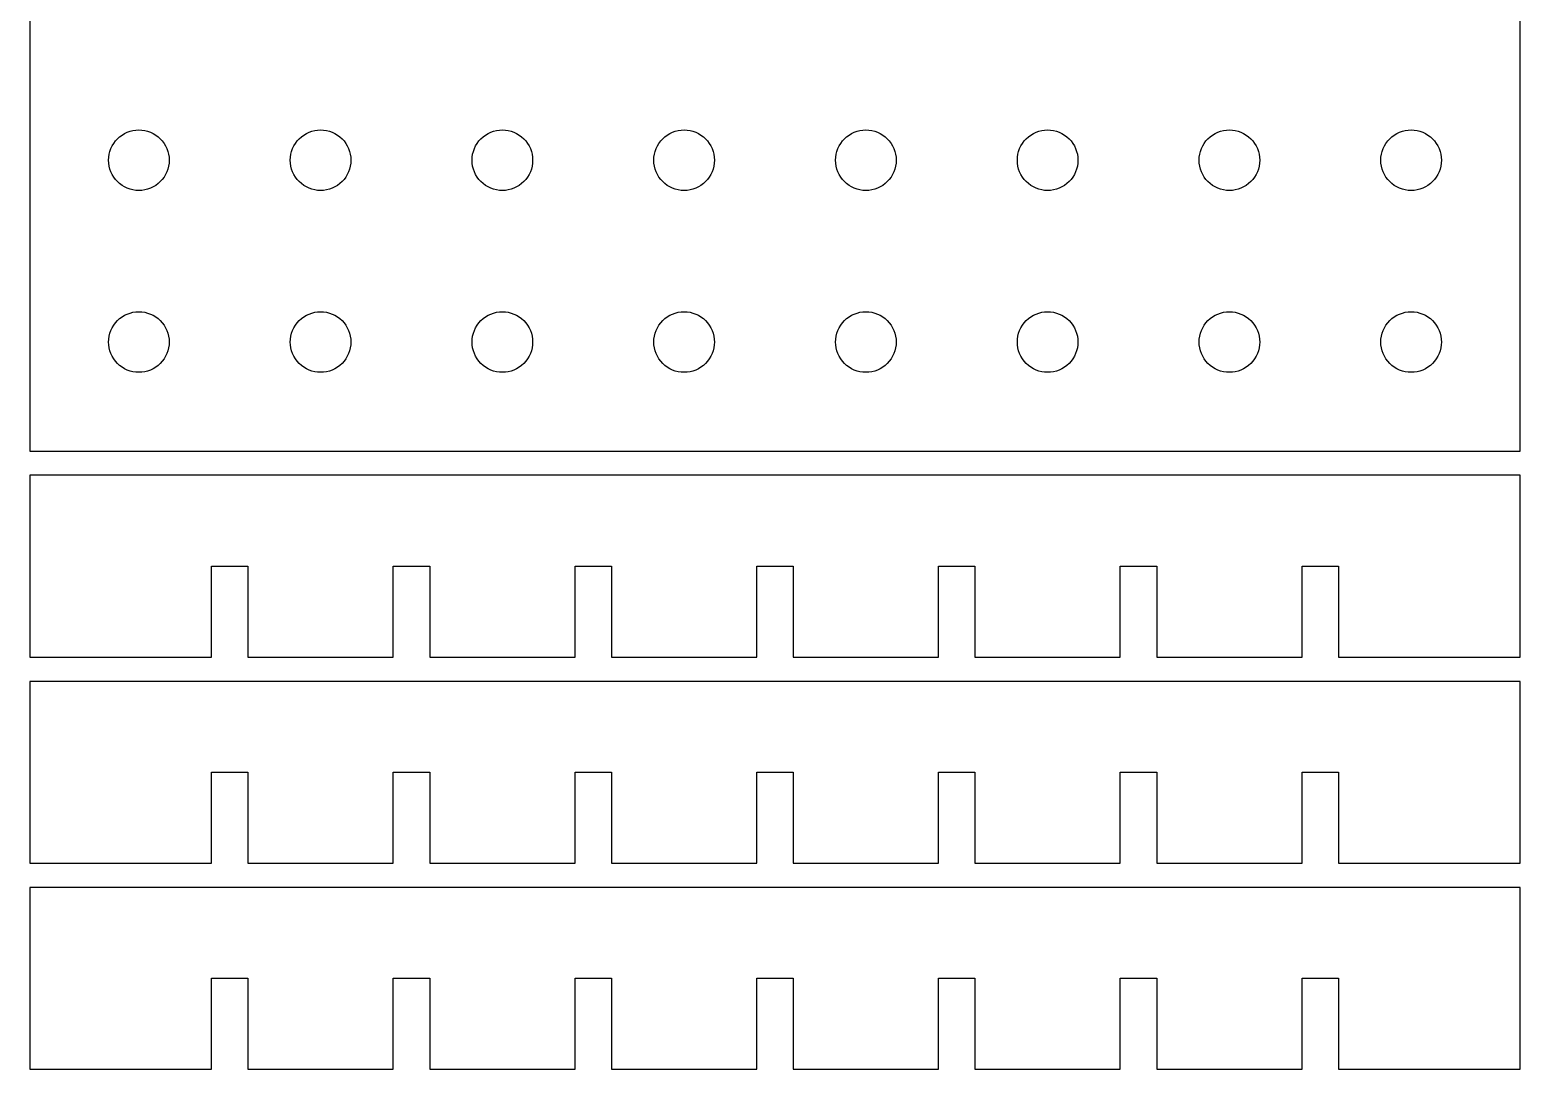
# Model space of a CAD drawing. Header units: metres. Extents: x -9 to 114, y -247 to 114.
# Drawn here: x -9 to 114, y -60 to 25.8 of the extents above; entities that cross this region are included whole.
import ezdxf

# ---------------------------------------------------------------- set-up
doc = ezdxf.new("R2010")
doc.units = ezdxf.units.M

msp = doc.modelspace()

# ---------------------------------------------------------------- linework, layer by layer
for p, q in [((-9, 114), (-9, -9)), ((114, -9), (114, 114)), ((-1.17848, 17.2048), (-0.956696, 17.3097)), ((-0.956696, 17.3097), (-0.725708, 17.3923)), ((-0.725708, 17.3923), (-0.487717, 17.452)), ((-0.487717, 17.452), (-0.245041, 17.488)), ((-0.245041, 17.488), (0, 17.5)), ((0, 17.5), (0.245041, 17.488)), ((0.245041, 17.488), (0.487717, 17.452)), ((0.487717, 17.452), (0.725708, 17.3923)), ((0.725708, 17.3923), (0.956696, 17.3097)), ((0.956696, 17.3097), (1.17848, 17.2048)), ((13.8215, 17.2048), (14.0433, 17.3097)), ((14.0433, 17.3097), (14.2743, 17.3923)), ((14.2743, 17.3923), (14.5123, 17.452)), ((14.5123, 17.452), (14.7549, 17.488)), ((14.7549, 17.488), (15, 17.5)), ((15, 17.5), (15.245, 17.488)), ((15.245, 17.488), (15.4877, 17.452)), ((15.4877, 17.452), (15.7257, 17.3923)), ((15.7257, 17.3923), (15.9567, 17.3097)), ((15.9567, 17.3097), (16.1785, 17.2048)), ((28.8215, 17.2048), (29.0433, 17.3097)), ((29.0433, 17.3097), (29.2743, 17.3923)), ((29.2743, 17.3923), (29.5123, 17.452)), ((29.5123, 17.452), (29.7549, 17.488)), ((29.7549, 17.488), (30, 17.5)), ((30, 17.5), (30.245, 17.488)), ((30.245, 17.488), (30.4877, 17.452)), ((30.4877, 17.452), (30.7257, 17.3923)), ((30.7257, 17.3923), (30.9567, 17.3097)), ((30.9567, 17.3097), (31.1785, 17.2048)), ((43.8215, 17.2048), (44.0433, 17.3097)), ((44.0433, 17.3097), (44.2743, 17.3923)), ((44.2743, 17.3923), (44.5123, 17.452)), ((44.5123, 17.452), (44.7549, 17.488)), ((44.7549, 17.488), (45, 17.5)), ((45, 17.5), (45.245, 17.488)), ((45.245, 17.488), (45.4877, 17.452)), ((45.4877, 17.452), (45.7257, 17.3923)), ((45.7257, 17.3923), (45.9567, 17.3097)), ((45.9567, 17.3097), (46.1785, 17.2048)), ((58.8215, 17.2048), (59.0433, 17.3097)), ((59.0433, 17.3097), (59.2743, 17.3923)), ((59.2743, 17.3923), (59.5123, 17.452)), ((59.5123, 17.452), (59.7549, 17.488)), ((59.7549, 17.488), (60, 17.5)), ((60, 17.5), (60.245, 17.488)), ((60.245, 17.488), (60.4877, 17.452)), ((60.4877, 17.452), (60.7257, 17.3923)), ((60.7257, 17.3923), (60.9567, 17.3097)), ((60.9567, 17.3097), (61.1785, 17.2048)), ((73.8215, 17.2048), (74.0433, 17.3097)), ((74.0433, 17.3097), (74.2743, 17.3923)), ((74.2743, 17.3923), (74.5123, 17.452)), ((74.5123, 17.452), (74.755, 17.488)), ((74.755, 17.488), (75, 17.5)), ((75, 17.5), (75.245, 17.488)), ((75.245, 17.488), (75.4877, 17.452)), ((75.4877, 17.452), (75.7257, 17.3923)), ((75.7257, 17.3923), (75.9567, 17.3097)), ((75.9567, 17.3097), (76.1785, 17.2048)), ((88.8215, 17.2048), (89.0433, 17.3097)), ((89.0433, 17.3097), (89.2743, 17.3923)), ((89.2743, 17.3923), (89.5123, 17.452)), ((89.5123, 17.452), (89.755, 17.488)), ((89.755, 17.488), (90, 17.5)), ((90, 17.5), (90.245, 17.488)), ((90.245, 17.488), (90.4877, 17.452)), ((90.4877, 17.452), (90.7257, 17.3923)), ((90.7257, 17.3923), (90.9567, 17.3097)), ((90.9567, 17.3097), (91.1785, 17.2048)), ((103.822, 17.2048), (104.043, 17.3097)), ((104.043, 17.3097), (104.274, 17.3923)), ((104.274, 17.3923), (104.512, 17.452)), ((104.512, 17.452), (104.755, 17.488)), ((104.755, 17.488), (105, 17.5)), ((105, 17.5), (105.245, 17.488)), ((105.245, 17.488), (105.488, 17.452)), ((105.488, 17.452), (105.726, 17.3923)), ((105.726, 17.3923), (105.957, 17.3097)), ((105.957, 17.3097), (106.178, 17.2048)), ((-2.30969, 15.9567), (-2.20479, 16.1785)), ((-2.20479, 16.1785), (-2.07866, 16.3889)), ((-2.07866, 16.3889), (-1.93253, 16.586)), ((-1.93253, 16.586), (-1.76776, 16.7678)), ((-1.76776, 16.7678), (-1.58597, 16.9325)), ((-1.58597, 16.9325), (-1.38892, 17.0787)), ((-1.38892, 17.0787), (-1.17848, 17.2048)), ((1.17848, 17.2048), (1.38892, 17.0787)), ((1.38892, 17.0787), (1.58597, 16.9325)), ((1.58597, 16.9325), (1.76776, 16.7678)), ((1.76776, 16.7678), (1.93253, 16.586)), ((1.93253, 16.586), (2.07866, 16.3889)), ((2.07866, 16.3889), (2.20479, 16.1785)), ((2.20479, 16.1785), (2.30969, 15.9567)), ((12.6903, 15.9567), (12.7952, 16.1785)), ((12.7952, 16.1785), (12.9213, 16.3889)), ((12.9213, 16.3889), (13.0675, 16.586)), ((13.0675, 16.586), (13.2322, 16.7678)), ((13.2322, 16.7678), (13.414, 16.9325)), ((13.414, 16.9325), (13.6111, 17.0787)), ((13.6111, 17.0787), (13.8215, 17.2048)), ((16.1785, 17.2048), (16.3889, 17.0787)), ((16.3889, 17.0787), (16.586, 16.9325)), ((16.586, 16.9325), (16.7678, 16.7678)), ((16.7678, 16.7678), (16.9325, 16.586)), ((16.9325, 16.586), (17.0787, 16.3889)), ((17.0787, 16.3889), (17.2048, 16.1785)), ((17.2048, 16.1785), (17.3097, 15.9567)), ((27.6903, 15.9567), (27.7952, 16.1785)), ((27.7952, 16.1785), (27.9213, 16.3889)), ((27.9213, 16.3889), (28.0675, 16.586)), ((28.0675, 16.586), (28.2322, 16.7678)), ((28.2322, 16.7678), (28.414, 16.9325)), ((28.414, 16.9325), (28.6111, 17.0787)), ((28.6111, 17.0787), (28.8215, 17.2048)), ((31.1785, 17.2048), (31.3889, 17.0787)), ((31.3889, 17.0787), (31.586, 16.9325)), ((31.586, 16.9325), (31.7678, 16.7678)), ((31.7678, 16.7678), (31.9325, 16.586)), ((31.9325, 16.586), (32.0787, 16.3889)), ((32.0787, 16.3889), (32.2048, 16.1785)), ((32.2048, 16.1785), (32.3097, 15.9567)), ((42.6903, 15.9567), (42.7952, 16.1785)), ((42.7952, 16.1785), (42.9213, 16.3889)), ((42.9213, 16.3889), (43.0675, 16.586)), ((43.0675, 16.586), (43.2322, 16.7678)), ((43.2322, 16.7678), (43.414, 16.9325)), ((43.414, 16.9325), (43.6111, 17.0787)), ((43.6111, 17.0787), (43.8215, 17.2048)), ((46.1785, 17.2048), (46.3889, 17.0787)), ((46.3889, 17.0787), (46.586, 16.9325)), ((46.586, 16.9325), (46.7678, 16.7678)), ((46.7678, 16.7678), (46.9325, 16.586)), ((46.9325, 16.586), (47.0787, 16.3889)), ((47.0787, 16.3889), (47.2048, 16.1785)), ((47.2048, 16.1785), (47.3097, 15.9567)), ((57.6903, 15.9567), (57.7952, 16.1785)), ((57.7952, 16.1785), (57.9213, 16.3889)), ((57.9213, 16.3889), (58.0675, 16.586)), ((58.0675, 16.586), (58.2322, 16.7678)), ((58.2322, 16.7678), (58.414, 16.9325)), ((58.414, 16.9325), (58.6111, 17.0787)), ((58.6111, 17.0787), (58.8215, 17.2048)), ((61.1785, 17.2048), (61.3889, 17.0787)), ((61.3889, 17.0787), (61.586, 16.9325)), ((61.586, 16.9325), (61.7678, 16.7678)), ((61.7678, 16.7678), (61.9325, 16.586)), ((61.9325, 16.586), (62.0787, 16.3889)), ((62.0787, 16.3889), (62.2048, 16.1785)), ((62.2048, 16.1785), (62.3097, 15.9567)), ((72.6903, 15.9567), (72.7952, 16.1785)), ((72.7952, 16.1785), (72.9213, 16.3889)), ((72.9213, 16.3889), (73.0675, 16.586)), ((73.0675, 16.586), (73.2322, 16.7678)), ((73.2322, 16.7678), (73.414, 16.9325)), ((73.414, 16.9325), (73.6111, 17.0787)), ((73.6111, 17.0787), (73.8215, 17.2048)), ((76.1785, 17.2048), (76.3889, 17.0787)), ((76.3889, 17.0787), (76.586, 16.9325)), ((76.586, 16.9325), (76.7678, 16.7678)), ((76.7678, 16.7678), (76.9325, 16.586)), ((76.9325, 16.586), (77.0787, 16.3889)), ((77.0787, 16.3889), (77.2048, 16.1785)), ((77.2048, 16.1785), (77.3097, 15.9567)), ((87.6903, 15.9567), (87.7952, 16.1785)), ((87.7952, 16.1785), (87.9213, 16.3889)), ((87.9213, 16.3889), (88.0675, 16.586)), ((88.0675, 16.586), (88.2322, 16.7678)), ((88.2322, 16.7678), (88.414, 16.9325)), ((88.414, 16.9325), (88.6111, 17.0787)), ((88.6111, 17.0787), (88.8215, 17.2048)), ((91.1785, 17.2048), (91.3889, 17.0787)), ((91.3889, 17.0787), (91.586, 16.9325)), ((91.586, 16.9325), (91.7678, 16.7678)), ((91.7678, 16.7678), (91.9325, 16.586)), ((91.9325, 16.586), (92.0787, 16.3889)), ((92.0787, 16.3889), (92.2048, 16.1785)), ((92.2048, 16.1785), (92.3097, 15.9567)), ((102.69, 15.9567), (102.795, 16.1785)), ((102.795, 16.1785), (102.921, 16.3889)), ((102.921, 16.3889), (103.067, 16.586)), ((103.067, 16.586), (103.232, 16.7678)), ((103.232, 16.7678), (103.414, 16.9325)), ((103.414, 16.9325), (103.611, 17.0787)), ((103.611, 17.0787), (103.822, 17.2048)), ((106.178, 17.2048), (106.389, 17.0787)), ((106.389, 17.0787), (106.586, 16.9325)), ((106.586, 16.9325), (106.768, 16.7678)), ((106.768, 16.7678), (106.933, 16.586)), ((106.933, 16.586), (107.079, 16.3889)), ((107.079, 16.3889), (107.205, 16.1785)), ((107.205, 16.1785), (107.31, 15.9567)), ((-2.5, 15), (-2.48796, 15.245)), ((-2.48796, 14.7549), (-2.5, 15)), ((-2.48796, 15.245), (-2.45195, 15.4877)), ((-2.45195, 15.4877), (-2.39235, 15.7257)), ((-2.39235, 15.7257), (-2.30969, 15.9567)), ((2.30969, 15.9567), (2.39235, 15.7257)), ((2.39235, 15.7257), (2.45195, 15.4877)), ((2.45195, 15.4877), (2.48796, 15.245)), ((2.48796, 15.245), (2.5, 15)), ((2.5, 15), (2.48796, 14.7549)), ((12.5, 15), (12.512, 15.245)), ((12.512, 14.7549), (12.5, 15)), ((12.512, 15.245), (12.548, 15.4877)), ((12.548, 15.4877), (12.6076, 15.7257)), ((12.6076, 15.7257), (12.6903, 15.9567)), ((17.3097, 15.9567), (17.3923, 15.7257)), ((17.3923, 15.7257), (17.452, 15.4877)), ((17.452, 15.4877), (17.488, 15.245)), ((17.488, 15.245), (17.5, 15)), ((17.5, 15), (17.488, 14.7549)), ((27.5, 15), (27.512, 15.245)), ((27.512, 14.7549), (27.5, 15)), ((27.512, 15.245), (27.548, 15.4877)), ((27.548, 15.4877), (27.6076, 15.7257)), ((27.6076, 15.7257), (27.6903, 15.9567)), ((32.3097, 15.9567), (32.3923, 15.7257)), ((32.3923, 15.7257), (32.452, 15.4877)), ((32.452, 15.4877), (32.488, 15.245)), ((32.488, 15.245), (32.5, 15)), ((32.5, 15), (32.488, 14.7549)), ((42.5, 15), (42.512, 15.245)), ((42.512, 14.7549), (42.5, 15)), ((42.512, 15.245), (42.548, 15.4877)), ((42.548, 15.4877), (42.6077, 15.7257)), ((42.6077, 15.7257), (42.6903, 15.9567)), ((47.3097, 15.9567), (47.3923, 15.7257)), ((47.3923, 15.7257), (47.452, 15.4877)), ((47.452, 15.4877), (47.488, 15.245)), ((47.488, 15.245), (47.5, 15)), ((47.5, 15), (47.488, 14.7549)), ((57.5, 15), (57.512, 15.245)), ((57.512, 14.7549), (57.5, 15)), ((57.512, 15.245), (57.548, 15.4877)), ((57.548, 15.4877), (57.6077, 15.7257)), ((57.6077, 15.7257), (57.6903, 15.9567)), ((62.3097, 15.9567), (62.3923, 15.7257)), ((62.3923, 15.7257), (62.452, 15.4877)), ((62.452, 15.4877), (62.488, 15.245)), ((62.488, 15.245), (62.5, 15)), ((62.5, 15), (62.488, 14.7549)), ((72.5, 15), (72.512, 15.245)), ((72.512, 14.7549), (72.5, 15)), ((72.512, 15.245), (72.548, 15.4877)), ((72.548, 15.4877), (72.6077, 15.7257)), ((72.6077, 15.7257), (72.6903, 15.9567)), ((77.3097, 15.9567), (77.3923, 15.7257)), ((77.3923, 15.7257), (77.452, 15.4877)), ((77.452, 15.4877), (77.488, 15.245)), ((77.488, 15.245), (77.5, 15)), ((77.5, 15), (77.488, 14.7549)), ((87.5, 15), (87.512, 15.245)), ((87.512, 14.7549), (87.5, 15)), ((87.512, 15.245), (87.548, 15.4877)), ((87.548, 15.4877), (87.6077, 15.7257)), ((87.6077, 15.7257), (87.6903, 15.9567)), ((92.3097, 15.9567), (92.3923, 15.7257)), ((92.3923, 15.7257), (92.452, 15.4877)), ((92.452, 15.4877), (92.488, 15.245)), ((92.488, 15.245), (92.5, 15)), ((92.5, 15), (92.488, 14.7549)), ((102.5, 15), (102.512, 15.245)), ((102.512, 14.7549), (102.5, 15)), ((102.512, 15.245), (102.548, 15.4877)), ((102.548, 15.4877), (102.608, 15.7257)), ((102.608, 15.7257), (102.69, 15.9567)), ((107.31, 15.9567), (107.392, 15.7257)), ((107.392, 15.7257), (107.452, 15.4877)), ((107.452, 15.4877), (107.488, 15.245)), ((107.488, 15.245), (107.5, 15)), ((107.5, 15), (107.488, 14.7549)), ((-2.45195, 14.5123), (-2.48796, 14.7549)), ((-2.39235, 14.2743), (-2.45195, 14.5123)), ((-2.30969, 14.0433), (-2.39235, 14.2743)), ((-2.20479, 13.8215), (-2.30969, 14.0433)), ((-2.07866, 13.6111), (-2.20479, 13.8215)), ((-1.93253, 13.414), (-2.07866, 13.6111)), ((2.07866, 13.6111), (1.93253, 13.414)), ((2.20479, 13.8215), (2.07866, 13.6111)), ((2.30969, 14.0433), (2.20479, 13.8215)), ((2.39235, 14.2743), (2.30969, 14.0433)), ((2.45195, 14.5123), (2.39235, 14.2743)), ((2.48796, 14.7549), (2.45195, 14.5123)), ((12.548, 14.5123), (12.512, 14.7549)), ((12.6076, 14.2743), (12.548, 14.5123)), ((12.6903, 14.0433), (12.6076, 14.2743)), ((12.7952, 13.8215), (12.6903, 14.0433)), ((12.9213, 13.6111), (12.7952, 13.8215)), ((13.0675, 13.414), (12.9213, 13.6111)), ((17.0787, 13.6111), (16.9325, 13.414)), ((17.2048, 13.8215), (17.0787, 13.6111)), ((17.3097, 14.0433), (17.2048, 13.8215)), ((17.3923, 14.2743), (17.3097, 14.0433)), ((17.452, 14.5123), (17.3923, 14.2743)), ((17.488, 14.7549), (17.452, 14.5123)), ((27.548, 14.5123), (27.512, 14.7549)), ((27.6076, 14.2743), (27.548, 14.5123)), ((27.6903, 14.0433), (27.6076, 14.2743)), ((27.7952, 13.8215), (27.6903, 14.0433)), ((27.9213, 13.6111), (27.7952, 13.8215)), ((28.0675, 13.414), (27.9213, 13.6111)), ((32.0787, 13.6111), (31.9325, 13.414)), ((32.2048, 13.8215), (32.0787, 13.6111)), ((32.3097, 14.0433), (32.2048, 13.8215)), ((32.3923, 14.2743), (32.3097, 14.0433)), ((32.452, 14.5123), (32.3923, 14.2743)), ((32.488, 14.7549), (32.452, 14.5123)), ((42.548, 14.5123), (42.512, 14.7549)), ((42.6077, 14.2743), (42.548, 14.5123)), ((42.6903, 14.0433), (42.6077, 14.2743)), ((42.7952, 13.8215), (42.6903, 14.0433)), ((42.9213, 13.6111), (42.7952, 13.8215)), ((43.0675, 13.414), (42.9213, 13.6111)), ((47.0787, 13.6111), (46.9325, 13.414)), ((47.2048, 13.8215), (47.0787, 13.6111)), ((47.3097, 14.0433), (47.2048, 13.8215)), ((47.3923, 14.2743), (47.3097, 14.0433)), ((47.452, 14.5123), (47.3923, 14.2743)), ((47.488, 14.7549), (47.452, 14.5123)), ((57.548, 14.5123), (57.512, 14.7549)), ((57.6077, 14.2743), (57.548, 14.5123)), ((57.6903, 14.0433), (57.6077, 14.2743)), ((57.7952, 13.8215), (57.6903, 14.0433)), ((57.9213, 13.6111), (57.7952, 13.8215)), ((58.0675, 13.414), (57.9213, 13.6111)), ((62.0787, 13.6111), (61.9325, 13.414)), ((62.2048, 13.8215), (62.0787, 13.6111)), ((62.3097, 14.0433), (62.2048, 13.8215)), ((62.3923, 14.2743), (62.3097, 14.0433)), ((62.452, 14.5123), (62.3923, 14.2743)), ((62.488, 14.7549), (62.452, 14.5123)), ((72.548, 14.5123), (72.512, 14.7549)), ((72.6077, 14.2743), (72.548, 14.5123)), ((72.6903, 14.0433), (72.6077, 14.2743)), ((72.7952, 13.8215), (72.6903, 14.0433)), ((72.9213, 13.6111), (72.7952, 13.8215)), ((73.0675, 13.414), (72.9213, 13.6111)), ((77.0787, 13.6111), (76.9325, 13.414)), ((77.2048, 13.8215), (77.0787, 13.6111)), ((77.3097, 14.0433), (77.2048, 13.8215)), ((77.3923, 14.2743), (77.3097, 14.0433)), ((77.452, 14.5123), (77.3923, 14.2743)), ((77.488, 14.7549), (77.452, 14.5123)), ((87.548, 14.5123), (87.512, 14.7549)), ((87.6077, 14.2743), (87.548, 14.5123)), ((87.6903, 14.0433), (87.6077, 14.2743)), ((87.7952, 13.8215), (87.6903, 14.0433)), ((87.9213, 13.6111), (87.7952, 13.8215)), ((88.0675, 13.414), (87.9213, 13.6111)), ((92.0787, 13.6111), (91.9325, 13.414)), ((92.2048, 13.8215), (92.0787, 13.6111)), ((92.3097, 14.0433), (92.2048, 13.8215)), ((92.3923, 14.2743), (92.3097, 14.0433)), ((92.452, 14.5123), (92.3923, 14.2743)), ((92.488, 14.7549), (92.452, 14.5123)), ((102.548, 14.5123), (102.512, 14.7549)), ((102.608, 14.2743), (102.548, 14.5123)), ((102.69, 14.0433), (102.608, 14.2743)), ((102.795, 13.8215), (102.69, 14.0433)), ((102.921, 13.6111), (102.795, 13.8215)), ((103.067, 13.414), (102.921, 13.6111)), ((107.079, 13.6111), (106.933, 13.414)), ((107.205, 13.8215), (107.079, 13.6111)), ((107.31, 14.0433), (107.205, 13.8215)), ((107.392, 14.2743), (107.31, 14.0433)), ((107.452, 14.5123), (107.392, 14.2743)), ((107.488, 14.7549), (107.452, 14.5123)), ((-1.76776, 13.2322), (-1.93253, 13.414)), ((-1.58597, 13.0675), (-1.76776, 13.2322)), ((-1.38892, 12.9213), (-1.58597, 13.0675)), ((-1.17848, 12.7952), (-1.38892, 12.9213)), ((-0.956696, 12.6903), (-1.17848, 12.7952)), ((-0.725708, 12.6076), (-0.956696, 12.6903)), ((-0.487717, 12.548), (-0.725708, 12.6076)), ((-0.245041, 12.512), (-0.487717, 12.548)), ((0, 12.5), (-0.245041, 12.512)), ((0.245041, 12.512), (0, 12.5)), ((0.487717, 12.548), (0.245041, 12.512)), ((0.725708, 12.6076), (0.487717, 12.548)), ((0.956696, 12.6903), (0.725708, 12.6076)), ((1.17848, 12.7952), (0.956696, 12.6903)), ((1.38892, 12.9213), (1.17848, 12.7952)), ((1.58597, 13.0675), (1.38892, 12.9213)), ((1.76776, 13.2322), (1.58597, 13.0675)), ((1.93253, 13.414), (1.76776, 13.2322)), ((13.2322, 13.2322), (13.0675, 13.414)), ((13.414, 13.0675), (13.2322, 13.2322)), ((13.6111, 12.9213), (13.414, 13.0675)), ((13.8215, 12.7952), (13.6111, 12.9213)), ((14.0433, 12.6903), (13.8215, 12.7952)), ((14.2743, 12.6076), (14.0433, 12.6903)), ((14.5123, 12.548), (14.2743, 12.6076)), ((14.7549, 12.512), (14.5123, 12.548)), ((15, 12.5), (14.7549, 12.512)), ((15.245, 12.512), (15, 12.5)), ((15.4877, 12.548), (15.245, 12.512)), ((15.7257, 12.6076), (15.4877, 12.548)), ((15.9567, 12.6903), (15.7257, 12.6076)), ((16.1785, 12.7952), (15.9567, 12.6903)), ((16.3889, 12.9213), (16.1785, 12.7952)), ((16.586, 13.0675), (16.3889, 12.9213)), ((16.7678, 13.2322), (16.586, 13.0675)), ((16.9325, 13.414), (16.7678, 13.2322)), ((28.2322, 13.2322), (28.0675, 13.414)), ((28.414, 13.0675), (28.2322, 13.2322)), ((28.6111, 12.9213), (28.414, 13.0675)), ((28.8215, 12.7952), (28.6111, 12.9213)), ((29.0433, 12.6903), (28.8215, 12.7952)), ((29.2743, 12.6076), (29.0433, 12.6903)), ((29.5123, 12.548), (29.2743, 12.6076)), ((29.7549, 12.512), (29.5123, 12.548)), ((30, 12.5), (29.7549, 12.512)), ((30.245, 12.512), (30, 12.5)), ((30.4877, 12.548), (30.245, 12.512)), ((30.7257, 12.6076), (30.4877, 12.548)), ((30.9567, 12.6903), (30.7257, 12.6076)), ((31.1785, 12.7952), (30.9567, 12.6903)), ((31.3889, 12.9213), (31.1785, 12.7952)), ((31.586, 13.0675), (31.3889, 12.9213)), ((31.7678, 13.2322), (31.586, 13.0675)), ((31.9325, 13.414), (31.7678, 13.2322)), ((43.2322, 13.2322), (43.0675, 13.414)), ((43.414, 13.0675), (43.2322, 13.2322)), ((43.6111, 12.9213), (43.414, 13.0675)), ((43.8215, 12.7952), (43.6111, 12.9213)), ((44.0433, 12.6903), (43.8215, 12.7952)), ((44.2743, 12.6076), (44.0433, 12.6903)), ((44.5123, 12.548), (44.2743, 12.6076)), ((44.7549, 12.512), (44.5123, 12.548)), ((45, 12.5), (44.7549, 12.512)), ((45.245, 12.512), (45, 12.5)), ((45.4877, 12.548), (45.245, 12.512)), ((45.7257, 12.6076), (45.4877, 12.548)), ((45.9567, 12.6903), (45.7257, 12.6076)), ((46.1785, 12.7952), (45.9567, 12.6903)), ((46.3889, 12.9213), (46.1785, 12.7952)), ((46.586, 13.0675), (46.3889, 12.9213)), ((46.7678, 13.2322), (46.586, 13.0675)), ((46.9325, 13.414), (46.7678, 13.2322)), ((58.2322, 13.2322), (58.0675, 13.414)), ((58.414, 13.0675), (58.2322, 13.2322)), ((58.6111, 12.9213), (58.414, 13.0675)), ((58.8215, 12.7952), (58.6111, 12.9213)), ((59.0433, 12.6903), (58.8215, 12.7952)), ((59.2743, 12.6076), (59.0433, 12.6903)), ((59.5123, 12.548), (59.2743, 12.6076)), ((59.7549, 12.512), (59.5123, 12.548)), ((60, 12.5), (59.7549, 12.512)), ((60.245, 12.512), (60, 12.5)), ((60.4877, 12.548), (60.245, 12.512)), ((60.7257, 12.6076), (60.4877, 12.548)), ((60.9567, 12.6903), (60.7257, 12.6076)), ((61.1785, 12.7952), (60.9567, 12.6903)), ((61.3889, 12.9213), (61.1785, 12.7952)), ((61.586, 13.0675), (61.3889, 12.9213)), ((61.7678, 13.2322), (61.586, 13.0675)), ((61.9325, 13.414), (61.7678, 13.2322)), ((73.2322, 13.2322), (73.0675, 13.414)), ((73.414, 13.0675), (73.2322, 13.2322)), ((73.6111, 12.9213), (73.414, 13.0675)), ((73.8215, 12.7952), (73.6111, 12.9213)), ((74.0433, 12.6903), (73.8215, 12.7952)), ((74.2743, 12.6076), (74.0433, 12.6903)), ((74.5123, 12.548), (74.2743, 12.6076)), ((74.755, 12.512), (74.5123, 12.548)), ((75, 12.5), (74.755, 12.512)), ((75.245, 12.512), (75, 12.5)), ((75.4877, 12.548), (75.245, 12.512)), ((75.7257, 12.6076), (75.4877, 12.548)), ((75.9567, 12.6903), (75.7257, 12.6076)), ((76.1785, 12.7952), (75.9567, 12.6903)), ((76.3889, 12.9213), (76.1785, 12.7952)), ((76.586, 13.0675), (76.3889, 12.9213)), ((76.7678, 13.2322), (76.586, 13.0675)), ((76.9325, 13.414), (76.7678, 13.2322)), ((88.2322, 13.2322), (88.0675, 13.414)), ((88.414, 13.0675), (88.2322, 13.2322)), ((88.6111, 12.9213), (88.414, 13.0675)), ((88.8215, 12.7952), (88.6111, 12.9213)), ((89.0433, 12.6903), (88.8215, 12.7952)), ((89.2743, 12.6076), (89.0433, 12.6903)), ((89.5123, 12.548), (89.2743, 12.6076)), ((89.755, 12.512), (89.5123, 12.548)), ((90, 12.5), (89.755, 12.512)), ((90.245, 12.512), (90, 12.5)), ((90.4877, 12.548), (90.245, 12.512)), ((90.7257, 12.6076), (90.4877, 12.548)), ((90.9567, 12.6903), (90.7257, 12.6076)), ((91.1785, 12.7952), (90.9567, 12.6903)), ((91.3889, 12.9213), (91.1785, 12.7952)), ((91.586, 13.0675), (91.3889, 12.9213)), ((91.7678, 13.2322), (91.586, 13.0675)), ((91.9325, 13.414), (91.7678, 13.2322)), ((103.232, 13.2322), (103.067, 13.414)), ((103.414, 13.0675), (103.232, 13.2322)), ((103.611, 12.9213), (103.414, 13.0675)), ((103.822, 12.7952), (103.611, 12.9213)), ((104.043, 12.6903), (103.822, 12.7952)), ((104.274, 12.6076), (104.043, 12.6903)), ((104.512, 12.548), (104.274, 12.6076)), ((104.755, 12.512), (104.512, 12.548)), ((105, 12.5), (104.755, 12.512)), ((105.245, 12.512), (105, 12.5)), ((105.488, 12.548), (105.245, 12.512)), ((105.726, 12.6076), (105.488, 12.548)), ((105.957, 12.6903), (105.726, 12.6076)), ((106.178, 12.7952), (105.957, 12.6903)), ((106.389, 12.9213), (106.178, 12.7952)), ((106.586, 13.0675), (106.389, 12.9213)), ((106.768, 13.2322), (106.586, 13.0675)), ((106.933, 13.414), (106.768, 13.2322)), ((-0.487717, 2.45195), (-0.245041, 2.48796)), ((-0.245041, 2.48796), (0, 2.5)), ((0, 2.5), (0.245041, 2.48796)), ((0.245041, 2.48796), (0.487717, 2.45195)), ((14.5123, 2.45195), (14.7549, 2.48796)), ((14.7549, 2.48796), (15, 2.5)), ((15, 2.5), (15.245, 2.48796)), ((15.245, 2.48796), (15.4877, 2.45195)), ((29.5123, 2.45195), (29.7549, 2.48796)), ((29.7549, 2.48796), (30, 2.5)), ((30, 2.5), (30.245, 2.48796)), ((30.245, 2.48796), (30.4877, 2.45195)), ((44.5123, 2.45195), (44.7549, 2.48796)), ((44.7549, 2.48796), (45, 2.5)), ((45, 2.5), (45.245, 2.48796)), ((45.245, 2.48796), (45.4877, 2.45195)), ((59.5123, 2.45195), (59.7549, 2.48796)), ((59.7549, 2.48796), (60, 2.5)), ((60, 2.5), (60.245, 2.48796)), ((60.245, 2.48796), (60.4877, 2.45195)), ((74.5123, 2.45195), (74.755, 2.48796)), ((74.755, 2.48796), (75, 2.5)), ((75, 2.5), (75.245, 2.48796)), ((75.245, 2.48796), (75.4877, 2.45195)), ((89.5123, 2.45195), (89.755, 2.48796)), ((89.755, 2.48796), (90, 2.5)), ((90, 2.5), (90.245, 2.48796)), ((90.245, 2.48796), (90.4877, 2.45195)), ((104.512, 2.45195), (104.755, 2.48796)), ((104.755, 2.48796), (105, 2.5)), ((105, 2.5), (105.245, 2.48796)), ((105.245, 2.48796), (105.488, 2.45195)), ((-2.20479, 1.17848), (-2.07866, 1.38892)), ((-2.07866, 1.38892), (-1.93253, 1.58597)), ((-1.93253, 1.58597), (-1.76776, 1.76776)), ((-1.76776, 1.76776), (-1.58597, 1.93253)), ((-1.58597, 1.93253), (-1.38892, 2.07866)), ((-1.38892, 2.07866), (-1.17848, 2.20479)), ((-1.17848, 2.20479), (-0.956696, 2.30969)), ((-0.956696, 2.30969), (-0.725708, 2.39235)), ((-0.725708, 2.39235), (-0.487717, 2.45195)), ((0.487717, 2.45195), (0.725708, 2.39235)), ((0.725708, 2.39235), (0.956696, 2.30969)), ((0.956696, 2.30969), (1.17848, 2.20479)), ((1.17848, 2.20479), (1.38892, 2.07866)), ((1.38892, 2.07866), (1.58597, 1.93253)), ((1.58597, 1.93253), (1.76776, 1.76776)), ((1.76776, 1.76776), (1.93253, 1.58597)), ((1.93253, 1.58597), (2.07866, 1.38892)), ((2.07866, 1.38892), (2.20479, 1.17848)), ((12.7952, 1.17848), (12.9213, 1.38892)), ((12.9213, 1.38892), (13.0675, 1.58597)), ((13.0675, 1.58597), (13.2322, 1.76776)), ((13.2322, 1.76776), (13.414, 1.93253)), ((13.414, 1.93253), (13.6111, 2.07866)), ((13.6111, 2.07866), (13.8215, 2.20479)), ((13.8215, 2.20479), (14.0433, 2.30969)), ((14.0433, 2.30969), (14.2743, 2.39235)), ((14.2743, 2.39235), (14.5123, 2.45195)), ((15.4877, 2.45195), (15.7257, 2.39235)), ((15.7257, 2.39235), (15.9567, 2.30969)), ((15.9567, 2.30969), (16.1785, 2.20479)), ((16.1785, 2.20479), (16.3889, 2.07866)), ((16.3889, 2.07866), (16.586, 1.93253)), ((16.586, 1.93253), (16.7678, 1.76776)), ((16.7678, 1.76776), (16.9325, 1.58597)), ((16.9325, 1.58597), (17.0787, 1.38892)), ((17.0787, 1.38892), (17.2048, 1.17848)), ((27.7952, 1.17848), (27.9213, 1.38892)), ((27.9213, 1.38892), (28.0675, 1.58597)), ((28.0675, 1.58597), (28.2322, 1.76776)), ((28.2322, 1.76776), (28.414, 1.93253)), ((28.414, 1.93253), (28.6111, 2.07866)), ((28.6111, 2.07866), (28.8215, 2.20479)), ((28.8215, 2.20479), (29.0433, 2.30969)), ((29.0433, 2.30969), (29.2743, 2.39235)), ((29.2743, 2.39235), (29.5123, 2.45195)), ((30.4877, 2.45195), (30.7257, 2.39235)), ((30.7257, 2.39235), (30.9567, 2.30969)), ((30.9567, 2.30969), (31.1785, 2.20479)), ((31.1785, 2.20479), (31.3889, 2.07866)), ((31.3889, 2.07866), (31.586, 1.93253)), ((31.586, 1.93253), (31.7678, 1.76776)), ((31.7678, 1.76776), (31.9325, 1.58597)), ((31.9325, 1.58597), (32.0787, 1.38892)), ((32.0787, 1.38892), (32.2048, 1.17848)), ((42.7952, 1.17848), (42.9213, 1.38892)), ((42.9213, 1.38892), (43.0675, 1.58597)), ((43.0675, 1.58597), (43.2322, 1.76776)), ((43.2322, 1.76776), (43.414, 1.93253)), ((43.414, 1.93253), (43.6111, 2.07866)), ((43.6111, 2.07866), (43.8215, 2.20479)), ((43.8215, 2.20479), (44.0433, 2.30969)), ((44.0433, 2.30969), (44.2743, 2.39235)), ((44.2743, 2.39235), (44.5123, 2.45195)), ((45.4877, 2.45195), (45.7257, 2.39235)), ((45.7257, 2.39235), (45.9567, 2.30969)), ((45.9567, 2.30969), (46.1785, 2.20479)), ((46.1785, 2.20479), (46.3889, 2.07866)), ((46.3889, 2.07866), (46.586, 1.93253)), ((46.586, 1.93253), (46.7678, 1.76776)), ((46.7678, 1.76776), (46.9325, 1.58597)), ((46.9325, 1.58597), (47.0787, 1.38892)), ((47.0787, 1.38892), (47.2048, 1.17848)), ((57.7952, 1.17848), (57.9213, 1.38892)), ((57.9213, 1.38892), (58.0675, 1.58597)), ((58.0675, 1.58597), (58.2322, 1.76776)), ((58.2322, 1.76776), (58.414, 1.93253)), ((58.414, 1.93253), (58.6111, 2.07866)), ((58.6111, 2.07866), (58.8215, 2.20479)), ((58.8215, 2.20479), (59.0433, 2.30969)), ((59.0433, 2.30969), (59.2743, 2.39235)), ((59.2743, 2.39235), (59.5123, 2.45195)), ((60.4877, 2.45195), (60.7257, 2.39235)), ((60.7257, 2.39235), (60.9567, 2.30969)), ((60.9567, 2.30969), (61.1785, 2.20479)), ((61.1785, 2.20479), (61.3889, 2.07866)), ((61.3889, 2.07866), (61.586, 1.93253)), ((61.586, 1.93253), (61.7678, 1.76776)), ((61.7678, 1.76776), (61.9325, 1.58597)), ((61.9325, 1.58597), (62.0787, 1.38892)), ((62.0787, 1.38892), (62.2048, 1.17848)), ((72.7952, 1.17848), (72.9213, 1.38892)), ((72.9213, 1.38892), (73.0675, 1.58597)), ((73.0675, 1.58597), (73.2322, 1.76776)), ((73.2322, 1.76776), (73.414, 1.93253)), ((73.414, 1.93253), (73.6111, 2.07866)), ((73.6111, 2.07866), (73.8215, 2.20479)), ((73.8215, 2.20479), (74.0433, 2.30969)), ((74.0433, 2.30969), (74.2743, 2.39235)), ((74.2743, 2.39235), (74.5123, 2.45195)), ((75.4877, 2.45195), (75.7257, 2.39235)), ((75.7257, 2.39235), (75.9567, 2.30969)), ((75.9567, 2.30969), (76.1785, 2.20479)), ((76.1785, 2.20479), (76.3889, 2.07866)), ((76.3889, 2.07866), (76.586, 1.93253)), ((76.586, 1.93253), (76.7678, 1.76776)), ((76.7678, 1.76776), (76.9325, 1.58597)), ((76.9325, 1.58597), (77.0787, 1.38892)), ((77.0787, 1.38892), (77.2048, 1.17848)), ((87.7952, 1.17848), (87.9213, 1.38892)), ((87.9213, 1.38892), (88.0675, 1.58597)), ((88.0675, 1.58597), (88.2322, 1.76776)), ((88.2322, 1.76776), (88.414, 1.93253)), ((88.414, 1.93253), (88.6111, 2.07866)), ((88.6111, 2.07866), (88.8215, 2.20479)), ((88.8215, 2.20479), (89.0433, 2.30969)), ((89.0433, 2.30969), (89.2743, 2.39235)), ((89.2743, 2.39235), (89.5123, 2.45195)), ((90.4877, 2.45195), (90.7257, 2.39235)), ((90.7257, 2.39235), (90.9567, 2.30969)), ((90.9567, 2.30969), (91.1785, 2.20479)), ((91.1785, 2.20479), (91.3889, 2.07866)), ((91.3889, 2.07866), (91.586, 1.93253)), ((91.586, 1.93253), (91.7678, 1.76776)), ((91.7678, 1.76776), (91.9325, 1.58597)), ((91.9325, 1.58597), (92.0787, 1.38892)), ((92.0787, 1.38892), (92.2048, 1.17848)), ((102.795, 1.17848), (102.921, 1.38892)), ((102.921, 1.38892), (103.067, 1.58597)), ((103.067, 1.58597), (103.232, 1.76776)), ((103.232, 1.76776), (103.414, 1.93253)), ((103.414, 1.93253), (103.611, 2.07866)), ((103.611, 2.07866), (103.822, 2.20479)), ((103.822, 2.20479), (104.043, 2.30969)), ((104.043, 2.30969), (104.274, 2.39235)), ((104.274, 2.39235), (104.512, 2.45195)), ((105.488, 2.45195), (105.726, 2.39235)), ((105.726, 2.39235), (105.957, 2.30969)), ((105.957, 2.30969), (106.178, 2.20479)), ((106.178, 2.20479), (106.389, 2.07866)), ((106.389, 2.07866), (106.586, 1.93253)), ((106.586, 1.93253), (106.768, 1.76776)), ((106.768, 1.76776), (106.933, 1.58597)), ((106.933, 1.58597), (107.079, 1.38892)), ((107.079, 1.38892), (107.205, 1.17848)), ((-2.5, 0), (-2.48796, 0.245041)), ((-2.48796, -0.245041), (-2.5, 0)), ((-2.48796, 0.245041), (-2.45195, 0.487717)), ((-2.45195, 0.487717), (-2.39235, 0.725708)), ((-2.39235, 0.725708), (-2.30969, 0.956696)), ((-2.30969, 0.956696), (-2.20479, 1.17848)), ((2.20479, 1.17848), (2.30969, 0.956696)), ((2.30969, 0.956696), (2.39235, 0.725708)), ((2.39235, 0.725708), (2.45195, 0.487717)), ((2.45195, 0.487717), (2.48796, 0.245041)), ((2.48796, 0.245041), (2.5, 0)), ((2.5, 0), (2.48796, -0.245041)), ((12.5, 0), (12.512, 0.245041)), ((12.512, -0.245041), (12.5, 0)), ((12.512, 0.245041), (12.548, 0.487717)), ((12.548, 0.487717), (12.6076, 0.725708)), ((12.6076, 0.725708), (12.6903, 0.956696)), ((12.6903, 0.956696), (12.7952, 1.17848)), ((17.2048, 1.17848), (17.3097, 0.956696)), ((17.3097, 0.956696), (17.3923, 0.725708)), ((17.3923, 0.725708), (17.452, 0.487717)), ((17.452, 0.487717), (17.488, 0.245041)), ((17.488, 0.245041), (17.5, 0)), ((17.5, 0), (17.488, -0.245041)), ((27.5, 0), (27.512, 0.245041)), ((27.512, -0.245041), (27.5, 0)), ((27.512, 0.245041), (27.548, 0.487717)), ((27.548, 0.487717), (27.6076, 0.725708)), ((27.6076, 0.725708), (27.6903, 0.956696)), ((27.6903, 0.956696), (27.7952, 1.17848)), ((32.2048, 1.17848), (32.3097, 0.956696)), ((32.3097, 0.956696), (32.3923, 0.725708)), ((32.3923, 0.725708), (32.452, 0.487717)), ((32.452, 0.487717), (32.488, 0.245041)), ((32.488, 0.245041), (32.5, 0)), ((32.5, 0), (32.488, -0.245041)), ((42.5, 0), (42.512, 0.245041)), ((42.512, -0.245041), (42.5, 0)), ((42.512, 0.245041), (42.548, 0.487717)), ((42.548, 0.487717), (42.6077, 0.725708)), ((42.6077, 0.725708), (42.6903, 0.956696)), ((42.6903, 0.956696), (42.7952, 1.17848)), ((47.2048, 1.17848), (47.3097, 0.956696)), ((47.3097, 0.956696), (47.3923, 0.725708)), ((47.3923, 0.725708), (47.452, 0.487717)), ((47.452, 0.487717), (47.488, 0.245041)), ((47.488, 0.245041), (47.5, 0)), ((47.5, 0), (47.488, -0.245041)), ((57.5, 0), (57.512, 0.245041)), ((57.512, -0.245041), (57.5, 0)), ((57.512, 0.245041), (57.548, 0.487717)), ((57.548, 0.487717), (57.6077, 0.725708)), ((57.6077, 0.725708), (57.6903, 0.956696)), ((57.6903, 0.956696), (57.7952, 1.17848)), ((62.2048, 1.17848), (62.3097, 0.956696)), ((62.3097, 0.956696), (62.3923, 0.725708)), ((62.3923, 0.725708), (62.452, 0.487717)), ((62.452, 0.487717), (62.488, 0.245041)), ((62.488, 0.245041), (62.5, 0)), ((62.5, 0), (62.488, -0.245041)), ((72.5, 0), (72.512, 0.245041)), ((72.512, -0.245041), (72.5, 0)), ((72.512, 0.245041), (72.548, 0.487717)), ((72.548, 0.487717), (72.6077, 0.725708)), ((72.6077, 0.725708), (72.6903, 0.956696)), ((72.6903, 0.956696), (72.7952, 1.17848)), ((77.2048, 1.17848), (77.3097, 0.956696)), ((77.3097, 0.956696), (77.3923, 0.725708)), ((77.3923, 0.725708), (77.452, 0.487717)), ((77.452, 0.487717), (77.488, 0.245041)), ((77.488, 0.245041), (77.5, 0)), ((77.5, 0), (77.488, -0.245041)), ((87.5, 0), (87.512, 0.245041)), ((87.512, -0.245041), (87.5, 0)), ((87.512, 0.245041), (87.548, 0.487717)), ((87.548, 0.487717), (87.6077, 0.725708)), ((87.6077, 0.725708), (87.6903, 0.956696)), ((87.6903, 0.956696), (87.7952, 1.17848)), ((92.2048, 1.17848), (92.3097, 0.956696)), ((92.3097, 0.956696), (92.3923, 0.725708)), ((92.3923, 0.725708), (92.452, 0.487717)), ((92.452, 0.487717), (92.488, 0.245041)), ((92.488, 0.245041), (92.5, 0)), ((92.5, 0), (92.488, -0.245041)), ((102.5, 0), (102.512, 0.245041)), ((102.512, -0.245041), (102.5, 0)), ((102.512, 0.245041), (102.548, 0.487717)), ((102.548, 0.487717), (102.608, 0.725708)), ((102.608, 0.725708), (102.69, 0.956696)), ((102.69, 0.956696), (102.795, 1.17848)), ((107.205, 1.17848), (107.31, 0.956696)), ((107.31, 0.956696), (107.392, 0.725708)), ((107.392, 0.725708), (107.452, 0.487717)), ((107.452, 0.487717), (107.488, 0.245041)), ((107.488, 0.245041), (107.5, 0)), ((107.5, 0), (107.488, -0.245041)), ((-2.45195, -0.487717), (-2.48796, -0.245041)), ((-2.39235, -0.725708), (-2.45195, -0.487717)), ((-2.30969, -0.956696), (-2.39235, -0.725708)), ((-2.20479, -1.17848), (-2.30969, -0.956696)), ((-2.07866, -1.38892), (-2.20479, -1.17848)), ((2.20479, -1.17848), (2.07866, -1.38892)), ((2.30969, -0.956696), (2.20479, -1.17848)), ((2.39235, -0.725708), (2.30969, -0.956696)), ((2.45195, -0.487717), (2.39235, -0.725708)), ((2.48796, -0.245041), (2.45195, -0.487717)), ((12.548, -0.487717), (12.512, -0.245041)), ((12.6076, -0.725708), (12.548, -0.487717)), ((12.6903, -0.956696), (12.6076, -0.725708)), ((12.7952, -1.17848), (12.6903, -0.956696)), ((12.9213, -1.38892), (12.7952, -1.17848)), ((17.2048, -1.17848), (17.0787, -1.38892)), ((17.3097, -0.956696), (17.2048, -1.17848)), ((17.3923, -0.725708), (17.3097, -0.956696)), ((17.452, -0.487717), (17.3923, -0.725708)), ((17.488, -0.245041), (17.452, -0.487717)), ((27.548, -0.487717), (27.512, -0.245041)), ((27.6076, -0.725708), (27.548, -0.487717)), ((27.6903, -0.956696), (27.6076, -0.725708)), ((27.7952, -1.17848), (27.6903, -0.956696)), ((27.9213, -1.38892), (27.7952, -1.17848)), ((32.2048, -1.17848), (32.0787, -1.38892)), ((32.3097, -0.956696), (32.2048, -1.17848)), ((32.3923, -0.725708), (32.3097, -0.956696)), ((32.452, -0.487717), (32.3923, -0.725708)), ((32.488, -0.245041), (32.452, -0.487717)), ((42.548, -0.487717), (42.512, -0.245041)), ((42.6077, -0.725708), (42.548, -0.487717)), ((42.6903, -0.956696), (42.6077, -0.725708)), ((42.7952, -1.17848), (42.6903, -0.956696)), ((42.9213, -1.38892), (42.7952, -1.17848)), ((47.2048, -1.17848), (47.0787, -1.38892)), ((47.3097, -0.956696), (47.2048, -1.17848)), ((47.3923, -0.725708), (47.3097, -0.956696)), ((47.452, -0.487717), (47.3923, -0.725708)), ((47.488, -0.245041), (47.452, -0.487717)), ((57.548, -0.487717), (57.512, -0.245041)), ((57.6077, -0.725708), (57.548, -0.487717)), ((57.6903, -0.956696), (57.6077, -0.725708)), ((57.7952, -1.17848), (57.6903, -0.956696)), ((57.9213, -1.38892), (57.7952, -1.17848)), ((62.2048, -1.17848), (62.0787, -1.38892)), ((62.3097, -0.956696), (62.2048, -1.17848)), ((62.3923, -0.725708), (62.3097, -0.956696)), ((62.452, -0.487717), (62.3923, -0.725708)), ((62.488, -0.245041), (62.452, -0.487717)), ((72.548, -0.487717), (72.512, -0.245041)), ((72.6077, -0.725708), (72.548, -0.487717)), ((72.6903, -0.956696), (72.6077, -0.725708)), ((72.7952, -1.17848), (72.6903, -0.956696)), ((72.9213, -1.38892), (72.7952, -1.17848)), ((77.2048, -1.17848), (77.0787, -1.38892)), ((77.3097, -0.956696), (77.2048, -1.17848)), ((77.3923, -0.725708), (77.3097, -0.956696)), ((77.452, -0.487717), (77.3923, -0.725708)), ((77.488, -0.245041), (77.452, -0.487717)), ((87.548, -0.487717), (87.512, -0.245041)), ((87.6077, -0.725708), (87.548, -0.487717)), ((87.6903, -0.956696), (87.6077, -0.725708)), ((87.7952, -1.17848), (87.6903, -0.956696)), ((87.9213, -1.38892), (87.7952, -1.17848)), ((92.2048, -1.17848), (92.0787, -1.38892)), ((92.3097, -0.956696), (92.2048, -1.17848)), ((92.3923, -0.725708), (92.3097, -0.956696)), ((92.452, -0.487717), (92.3923, -0.725708)), ((92.488, -0.245041), (92.452, -0.487717)), ((102.548, -0.487717), (102.512, -0.245041)), ((102.608, -0.725708), (102.548, -0.487717)), ((102.69, -0.956696), (102.608, -0.725708)), ((102.795, -1.17848), (102.69, -0.956696)), ((102.921, -1.38892), (102.795, -1.17848)), ((107.205, -1.17848), (107.079, -1.38892)), ((107.31, -0.956696), (107.205, -1.17848)), ((107.392, -0.725708), (107.31, -0.956696)), ((107.452, -0.487717), (107.392, -0.725708)), ((107.488, -0.245041), (107.452, -0.487717)), ((-1.93253, -1.58597), (-2.07866, -1.38892)), ((-1.76776, -1.76776), (-1.93253, -1.58597)), ((-1.58597, -1.93253), (-1.76776, -1.76776)), ((-1.38892, -2.07866), (-1.58597, -1.93253)), ((-1.17848, -2.20479), (-1.38892, -2.07866)), ((-0.956696, -2.30969), (-1.17848, -2.20479)), ((-0.725708, -2.39235), (-0.956696, -2.30969)), ((-0.487717, -2.45195), (-0.725708, -2.39235)), ((-0.245041, -2.48796), (-0.487717, -2.45195)), ((0.487717, -2.45195), (0.245041, -2.48796)), ((0.725708, -2.39235), (0.487717, -2.45195)), ((0.956696, -2.30969), (0.725708, -2.39235)), ((1.17848, -2.20479), (0.956696, -2.30969)), ((1.38892, -2.07866), (1.17848, -2.20479)), ((1.58597, -1.93253), (1.38892, -2.07866)), ((1.76776, -1.76776), (1.58597, -1.93253)), ((1.93253, -1.58597), (1.76776, -1.76776)), ((2.07866, -1.38892), (1.93253, -1.58597)), ((13.0675, -1.58597), (12.9213, -1.38892)), ((13.2322, -1.76776), (13.0675, -1.58597)), ((13.414, -1.93253), (13.2322, -1.76776)), ((13.6111, -2.07866), (13.414, -1.93253)), ((13.8215, -2.20479), (13.6111, -2.07866)), ((14.0433, -2.30969), (13.8215, -2.20479)), ((14.2743, -2.39235), (14.0433, -2.30969)), ((14.5123, -2.45195), (14.2743, -2.39235)), ((14.7549, -2.48796), (14.5123, -2.45195)), ((15.4877, -2.45195), (15.245, -2.48796)), ((15.7257, -2.39235), (15.4877, -2.45195)), ((15.9567, -2.30969), (15.7257, -2.39235)), ((16.1785, -2.20479), (15.9567, -2.30969)), ((16.3889, -2.07866), (16.1785, -2.20479)), ((16.586, -1.93253), (16.3889, -2.07866)), ((16.7678, -1.76776), (16.586, -1.93253)), ((16.9325, -1.58597), (16.7678, -1.76776)), ((17.0787, -1.38892), (16.9325, -1.58597)), ((28.0675, -1.58597), (27.9213, -1.38892)), ((28.2322, -1.76776), (28.0675, -1.58597)), ((28.414, -1.93253), (28.2322, -1.76776)), ((28.6111, -2.07866), (28.414, -1.93253)), ((28.8215, -2.20479), (28.6111, -2.07866)), ((29.0433, -2.30969), (28.8215, -2.20479)), ((29.2743, -2.39235), (29.0433, -2.30969)), ((29.5123, -2.45195), (29.2743, -2.39235)), ((29.7549, -2.48796), (29.5123, -2.45195)), ((30.4877, -2.45195), (30.245, -2.48796)), ((30.7257, -2.39235), (30.4877, -2.45195)), ((30.9567, -2.30969), (30.7257, -2.39235)), ((31.1785, -2.20479), (30.9567, -2.30969)), ((31.3889, -2.07866), (31.1785, -2.20479)), ((31.586, -1.93253), (31.3889, -2.07866)), ((31.7678, -1.76776), (31.586, -1.93253)), ((31.9325, -1.58597), (31.7678, -1.76776)), ((32.0787, -1.38892), (31.9325, -1.58597)), ((43.0675, -1.58597), (42.9213, -1.38892)), ((43.2322, -1.76776), (43.0675, -1.58597)), ((43.414, -1.93253), (43.2322, -1.76776)), ((43.6111, -2.07866), (43.414, -1.93253)), ((43.8215, -2.20479), (43.6111, -2.07866)), ((44.0433, -2.30969), (43.8215, -2.20479)), ((44.2743, -2.39235), (44.0433, -2.30969)), ((44.5123, -2.45195), (44.2743, -2.39235)), ((44.7549, -2.48796), (44.5123, -2.45195)), ((45.4877, -2.45195), (45.245, -2.48796)), ((45.7257, -2.39235), (45.4877, -2.45195)), ((45.9567, -2.30969), (45.7257, -2.39235)), ((46.1785, -2.20479), (45.9567, -2.30969)), ((46.3889, -2.07866), (46.1785, -2.20479)), ((46.586, -1.93253), (46.3889, -2.07866)), ((46.7678, -1.76776), (46.586, -1.93253)), ((46.9325, -1.58597), (46.7678, -1.76776)), ((47.0787, -1.38892), (46.9325, -1.58597)), ((58.0675, -1.58597), (57.9213, -1.38892)), ((58.2322, -1.76776), (58.0675, -1.58597)), ((58.414, -1.93253), (58.2322, -1.76776)), ((58.6111, -2.07866), (58.414, -1.93253)), ((58.8215, -2.20479), (58.6111, -2.07866)), ((59.0433, -2.30969), (58.8215, -2.20479)), ((59.2743, -2.39235), (59.0433, -2.30969)), ((59.5123, -2.45195), (59.2743, -2.39235)), ((59.7549, -2.48796), (59.5123, -2.45195)), ((60.4877, -2.45195), (60.245, -2.48796)), ((60.7257, -2.39235), (60.4877, -2.45195)), ((60.9567, -2.30969), (60.7257, -2.39235)), ((61.1785, -2.20479), (60.9567, -2.30969)), ((61.3889, -2.07866), (61.1785, -2.20479)), ((61.586, -1.93253), (61.3889, -2.07866)), ((61.7678, -1.76776), (61.586, -1.93253)), ((61.9325, -1.58597), (61.7678, -1.76776)), ((62.0787, -1.38892), (61.9325, -1.58597)), ((73.0675, -1.58597), (72.9213, -1.38892)), ((73.2322, -1.76776), (73.0675, -1.58597)), ((73.414, -1.93253), (73.2322, -1.76776)), ((73.6111, -2.07866), (73.414, -1.93253)), ((73.8215, -2.20479), (73.6111, -2.07866)), ((74.0433, -2.30969), (73.8215, -2.20479)), ((74.2743, -2.39235), (74.0433, -2.30969)), ((74.5123, -2.45195), (74.2743, -2.39235)), ((74.755, -2.48796), (74.5123, -2.45195)), ((75.4877, -2.45195), (75.245, -2.48796)), ((75.7257, -2.39235), (75.4877, -2.45195)), ((75.9567, -2.30969), (75.7257, -2.39235)), ((76.1785, -2.20479), (75.9567, -2.30969)), ((76.3889, -2.07866), (76.1785, -2.20479)), ((76.586, -1.93253), (76.3889, -2.07866)), ((76.7678, -1.76776), (76.586, -1.93253)), ((76.9325, -1.58597), (76.7678, -1.76776)), ((77.0787, -1.38892), (76.9325, -1.58597)), ((88.0675, -1.58597), (87.9213, -1.38892)), ((88.2322, -1.76776), (88.0675, -1.58597)), ((88.414, -1.93253), (88.2322, -1.76776)), ((88.6111, -2.07866), (88.414, -1.93253)), ((88.8215, -2.20479), (88.6111, -2.07866)), ((89.0433, -2.30969), (88.8215, -2.20479)), ((89.2743, -2.39235), (89.0433, -2.30969)), ((89.5123, -2.45195), (89.2743, -2.39235)), ((89.755, -2.48796), (89.5123, -2.45195)), ((90.4877, -2.45195), (90.245, -2.48796)), ((90.7257, -2.39235), (90.4877, -2.45195)), ((90.9567, -2.30969), (90.7257, -2.39235)), ((91.1785, -2.20479), (90.9567, -2.30969)), ((91.3889, -2.07866), (91.1785, -2.20479)), ((91.586, -1.93253), (91.3889, -2.07866)), ((91.7678, -1.76776), (91.586, -1.93253)), ((91.9325, -1.58597), (91.7678, -1.76776)), ((92.0787, -1.38892), (91.9325, -1.58597)), ((103.067, -1.58597), (102.921, -1.38892)), ((103.232, -1.76776), (103.067, -1.58597)), ((103.414, -1.93253), (103.232, -1.76776)), ((103.611, -2.07866), (103.414, -1.93253)), ((103.822, -2.20479), (103.611, -2.07866)), ((104.043, -2.30969), (103.822, -2.20479)), ((104.274, -2.39235), (104.043, -2.30969)), ((104.512, -2.45195), (104.274, -2.39235)), ((104.755, -2.48796), (104.512, -2.45195)), ((105.488, -2.45195), (105.245, -2.48796)), ((105.726, -2.39235), (105.488, -2.45195)), ((105.957, -2.30969), (105.726, -2.39235)), ((106.178, -2.20479), (105.957, -2.30969)), ((106.389, -2.07866), (106.178, -2.20479)), ((106.586, -1.93253), (106.389, -2.07866)), ((106.768, -1.76776), (106.586, -1.93253)), ((106.933, -1.58597), (106.768, -1.76776)), ((107.079, -1.38892), (106.933, -1.58597)), ((0, -2.5), (-0.245041, -2.48796)), ((0.245041, -2.48796), (0, -2.5)), ((15, -2.5), (14.7549, -2.48796)), ((15.245, -2.48796), (15, -2.5)), ((30, -2.5), (29.7549, -2.48796)), ((30.245, -2.48796), (30, -2.5)), ((45, -2.5), (44.7549, -2.48796)), ((45.245, -2.48796), (45, -2.5)), ((60, -2.5), (59.7549, -2.48796)), ((60.245, -2.48796), (60, -2.5)), ((75, -2.5), (74.755, -2.48796)), ((75.245, -2.48796), (75, -2.5)), ((90, -2.5), (89.755, -2.48796)), ((90.245, -2.48796), (90, -2.5)), ((105, -2.5), (104.755, -2.48796)), ((105.245, -2.48796), (105, -2.5)), ((-9, -9), (114, -9)), ((114, -11), (-9, -11)), ((-9, -11), (-9, -26)), ((114, -26), (114, -11)), ((6, -18.5), (9, -18.5)), ((6, -26), (6, -18.5)), ((9, -18.5), (9, -26)), ((21, -26), (21, -18.5)), ((21, -18.5), (24, -18.5)), ((24, -18.5), (24, -26)), ((36, -26), (36, -18.5)), ((36, -18.5), (39, -18.5)), ((39, -18.5), (39, -26)), ((51, -26), (51, -18.5)), ((51, -18.5), (54, -18.5)), ((54, -18.5), (54, -26)), ((66, -26), (66, -18.5)), ((66, -18.5), (69, -18.5)), ((69, -18.5), (69, -26)), ((81, -26), (81, -18.5)), ((81, -18.5), (84, -18.5)), ((84, -18.5), (84, -26)), ((96, -26), (96, -18.5)), ((96, -18.5), (99, -18.5)), ((99, -18.5), (99, -26)), ((-9, -26), (6, -26)), ((9, -26), (21, -26)), ((24, -26), (36, -26)), ((39, -26), (51, -26)), ((54, -26), (66, -26)), ((69, -26), (81, -26)), ((84, -26), (96, -26)), ((99, -26), (114, -26)), ((114, -28), (-9, -28)), ((-9, -28), (-9, -43)), ((114, -43), (114, -28)), ((6, -35.5), (9, -35.5)), ((6, -43), (6, -35.5)), ((9, -35.5), (9, -43)), ((21, -43), (21, -35.5)), ((21, -35.5), (24, -35.5)), ((24, -35.5), (24, -43)), ((36, -43), (36, -35.5)), ((36, -35.5), (39, -35.5)), ((39, -35.5), (39, -43)), ((51, -43), (51, -35.5)), ((51, -35.5), (54, -35.5)), ((54, -35.5), (54, -43)), ((66, -43), (66, -35.5)), ((66, -35.5), (69, -35.5)), ((69, -35.5), (69, -43)), ((81, -43), (81, -35.5)), ((81, -35.5), (84, -35.5)), ((84, -35.5), (84, -43)), ((96, -43), (96, -35.5)), ((96, -35.5), (99, -35.5)), ((99, -35.5), (99, -43)), ((-9, -43), (6, -43)), ((9, -43), (21, -43)), ((24, -43), (36, -43)), ((39, -43), (51, -43)), ((54, -43), (66, -43)), ((69, -43), (81, -43)), ((84, -43), (96, -43)), ((99, -43), (114, -43)), ((114, -45), (-9, -45)), ((-9, -45), (-9, -60)), ((114, -60), (114, -45)), ((6, -52.5), (9, -52.5)), ((6, -60), (6, -52.5)), ((9, -52.5), (9, -60)), ((21, -60), (21, -52.5)), ((21, -52.5), (24, -52.5)), ((24, -52.5), (24, -60)), ((36, -60), (36, -52.5)), ((36, -52.5), (39, -52.5)), ((39, -52.5), (39, -60)), ((51, -60), (51, -52.5)), ((51, -52.5), (54, -52.5)), ((54, -52.5), (54, -60)), ((66, -60), (66, -52.5)), ((66, -52.5), (69, -52.5)), ((69, -52.5), (69, -60)), ((81, -60), (81, -52.5)), ((81, -52.5), (84, -52.5)), ((84, -52.5), (84, -60)), ((96, -60), (96, -52.5)), ((96, -52.5), (99, -52.5)), ((99, -52.5), (99, -60)), ((-9, -60), (6, -60)), ((9, -60), (21, -60)), ((24, -60), (36, -60)), ((39, -60), (51, -60)), ((54, -60), (66, -60)), ((69, -60), (81, -60)), ((84, -60), (96, -60)), ((99, -60), (114, -60))]:
    msp.add_line(p, q)

doc.saveas('drawing.dxf')
